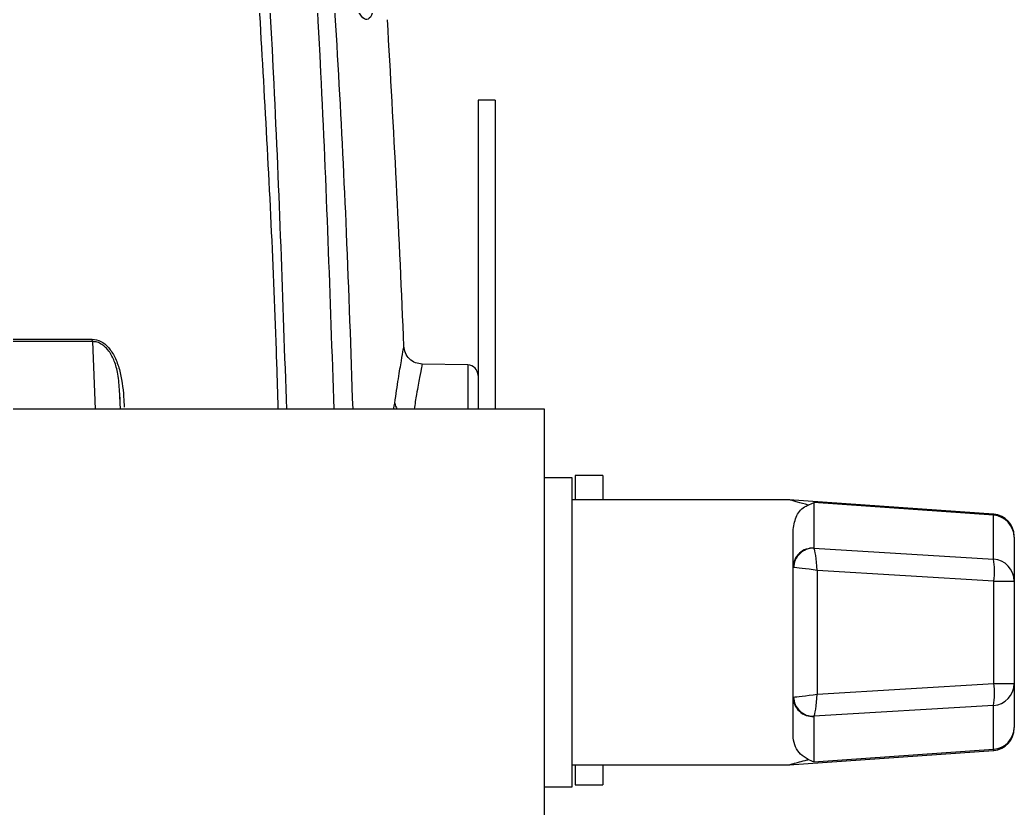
# Model space of a CAD drawing. Extents: x 17.3 to 113.1, y 4.8 to 84.5.
# Drawn here: x 56.364 to 59.176, y 70.776 to 73.007 of the extents above; entities that cross this region are included whole.
import ezdxf

# ---------------------------------------------------------------- set-up
doc = ezdxf.new("R2010")
doc.units = 0
doc.header["$MEASUREMENT"] = 0
doc.layers.add('OBJECT', color=7, linetype='CONTINUOUS')

msp = doc.modelspace()

# ---------------------------------------------------------------- linework, layer by layer
at = {"layer": 'OBJECT'}
for p, q in [((57.7077, 72.78), (57.6597, 72.78)), ((57.6597, 72.78), (57.6597, 71.905)), ((57.7077, 72.78), (57.7077, 71.905)), ((56.5692, 72.0965), (56.5686, 72.1035)), ((56.5692, 72.0965), (56.5769, 71.905)), ((57.6303, 72.0305), (57.5016, 72.0327)), ((57.6303, 72.0305), (57.6303, 71.905)), ((56.6481, 71.905), (56.6465, 71.9419)), ((57.8477, 71.905), (56.1597, 71.905)), ((57.4205, 71.905), (57.4239, 71.9225)), ((57.8477, 70.655), (57.8477, 71.905)), ((57.9257, 71.7112), (57.8477, 71.7112)), ((57.9257, 70.8362), (57.9257, 71.7112)), ((58.0127, 71.7175), (57.9347, 71.7175)), ((57.9347, 71.7175), (57.9347, 71.6487)), ((58.0127, 71.7175), (58.0127, 71.6487)), ((58.5409, 71.6487), (57.9257, 71.6487)), ((59.1176, 71.608), (58.5393, 71.6487)), ((59.1176, 71.6048), (58.6096, 71.6406)), ((58.6096, 71.6406), (58.6096, 71.5117)), ((59.1176, 71.4808), (59.1176, 71.6048)), ((58.5507, 71.4572), (58.5507, 71.5649)), ((59.1757, 71.5429), (59.1757, 71.5457)), ((59.1757, 71.5429), (59.1757, 71.4189)), ((58.6097, 71.5115), (59.1176, 71.4808)), ((58.5507, 71.0903), (58.5507, 71.4572)), ((58.6187, 71.4491), (58.6187, 71.0984)), ((59.1187, 71.4189), (58.6187, 71.4491)), ((59.1187, 71.1286), (59.1187, 71.4189)), ((59.1187, 71.4189), (59.1757, 71.4189)), ((59.1757, 71.4189), (59.1757, 71.1286)), ((58.6187, 71.0984), (59.1187, 71.1286)), ((59.1187, 71.1286), (59.1757, 71.1286)), ((59.1757, 71.1286), (59.1757, 71.0046)), ((58.5507, 70.9826), (58.5507, 71.0903)), ((59.1176, 71.0667), (58.6097, 71.036)), ((59.1176, 70.9426), (59.1176, 71.0667)), ((58.6096, 71.0358), (58.6096, 70.9069)), ((59.1757, 71.0018), (59.1757, 71.0046)), ((58.5393, 70.8987), (59.1176, 70.9394)), ((58.6096, 70.9069), (59.1176, 70.9426)), ((57.9257, 70.8987), (58.5409, 70.8987)), ((57.9347, 70.8987), (57.9347, 70.8425)), ((58.0127, 70.8987), (58.0127, 70.8425)), ((57.8477, 70.8362), (57.9257, 70.8362)), ((57.9347, 70.8425), (58.0127, 70.8425))]:
    msp.add_line(p, q, dxfattribs=at)
at = {"layer": 'OBJECT', "flags": 128}
for points in [[(59.1176, 71.608), (59.1176, 71.6077), (59.1176, 71.6048)], [(59.1176, 70.9426), (59.1176, 70.9398), (59.1176, 70.9394)]]:
    msp.add_lwpolyline(points, dxfattribs=at)
at = {"layer": 'OBJECT'}
for centre, radius, start, end in [((6.8337, 69.98), 50.66, 2.37923, 3.42528), ((57.6297, 72.0005), 0.03, 0, 89), ((57.4628, 71.9285), 0.0394, 188.6674, 216.6022), ((59.1135, 71.5427), 0.0623, 0.1685, 86.2003), ((59.1132, 71.5457), 0.0625, 0, 85.3404), ((58.6056, 71.457), 0.0549, 85.8342, 179.7971), ((58.6078, 71.4557), 0.0558, 88.073, 178.7013), ((58.8885, 71.4458), 0.2317, 353.3232, 8.6886), ((59.1135, 71.4187), 0.0623, 0.1685, 86.2003), ((58.8885, 71.1017), 0.2317, 351.3114, 6.6768), ((59.1135, 71.1288), 0.0623, 273.7997, 359.8315), ((58.6056, 71.0905), 0.0549, 180.2028, 274.1658), ((58.6078, 71.0918), 0.0558, 181.2987, 271.927), ((59.1135, 71.0048), 0.0623, 273.7997, 359.8315), ((59.1132, 71.0018), 0.0625, 274.4673, 0)]:
    msp.add_arc(centre, radius, start, end, dxfattribs=at)
for centre, major_axis, ratio, start_param, end_param in [((58.6171, 71.5111), (0.0075, -0.00053), 0.113367, 3.149676, 3.355799), ((58.6132, 71.4491), (-0.0042, 0.0629), 0.086265, 4.70661, 6.158549), ((58.6132, 71.4566), (0.0625, -0.0005), 0.013671, 3.141708, 3.347832), ((58.6132, 71.4491), (0.0625, -0.0079), 0.010931, 1.484918, 2.936857), ((58.6132, 71.0908), (0.0625, 0.0005), 0.013671, 2.935354, 3.141477), ((58.6132, 71.0984), (0.0625, 0.0079), 0.010931, 3.346328, 4.798268), ((58.6132, 71.0984), (0.0042, 0.0629), 0.086265, 3.266229, 4.718168), ((58.6171, 71.0363), (0.0075, 0.00053), 0.113367, 2.927386, 3.13351)]:
    msp.add_ellipse(centre, major_axis=major_axis, ratio=ratio, start_param=start_param, end_param=end_param, dxfattribs=at)
for points, knots in [([(57.2526, 71.905), (57.2418, 72.2225), (57.2131, 73.0599), (57.1132, 74.4141), (56.9989, 75.4474), (56.9418, 75.9637)], [0, 0, 0, 0, 0.2340899, 0.6172953, 1, 1, 1, 1]), ([(57.3059, 71.905), (57.3003, 72.0719), (57.2846, 72.5363), (57.2403, 73.3024), (57.1741, 74.2022), (57.0919, 75.0931), (57.0239, 75.6811), (56.9906, 75.9692)], [0, 0, 0, 0, 0.122834, 0.341899, 0.564511, 0.786623, 1, 1, 1, 1]), ([(56.8163, 75.87), (56.8717, 75.3642), (56.9827, 74.3516), (57.0794, 73.0287), (57.1071, 72.2121), (57.1175, 71.905)], [0, 0, 0, 0, 0.383775, 0.768218, 1, 1, 1, 1]), ([(57.0944, 71.905), (57.0928, 71.9607), (57.0836, 72.2709), (57.0549, 72.8317), (57.0074, 73.5995), (56.9462, 74.3662), (56.8741, 75.1262), (56.8169, 75.623), (56.7888, 75.867)], [0, 0, 0, 0, 0.042071, 0.234186, 0.423825, 0.622605, 0.814662, 1, 1, 1, 1]), ([(57.3691, 73.077), (57.3672, 73.0613), (57.3634, 73.0299), (57.3526, 73.0078), (57.3384, 73.0062), (57.3217, 73.0261), (57.304, 73.0653), (57.2874, 73.1213), (57.2733, 73.1902), (57.2682, 73.2417), (57.2656, 73.2675)], [0, 0, 0, 0, 0.124845, 0.24983, 0.374893, 0.499993, 0.625063, 0.749967, 0.874601, 1, 1, 1, 1]), ([(55.9895, 72.1035), (56.095, 72.1036), (56.306, 72.1036), (56.4811, 72.1036), (56.5686, 72.1035)], [0, 0, 0, 0, 0.500003, 1, 1, 1, 1]), ([(56.5686, 72.1035), (56.5767, 72.1022), (56.5931, 72.0995), (56.6151, 72.0809), (56.6333, 72.0533), (56.6499, 72.0063), (56.6566, 71.9564), (56.6582, 71.9204), (56.6586, 71.9107)], [0, 0, 0, 0, 0.1485384, 0.2973314, 0.4426807, 0.5947068, 0.8912692, 1, 1, 1, 1]), ([(56.5692, 72.0965), (56.4817, 72.0965), (56.3066, 72.0964), (56.0955, 72.0965), (55.9899, 72.0965)], [0, 0, 0, 0, 0.499779, 1, 1, 1, 1]), ([(56.6482, 71.9094), (56.6481, 71.91), (56.6474, 71.9272), (56.6458, 71.9607), (56.6416, 72.0071), (56.6321, 72.0399), (56.6221, 72.0601), (56.6135, 72.0724), (56.6033, 72.0829), (56.5921, 72.0909), (56.5802, 72.0958), (56.5725, 72.0963), (56.5692, 72.0965)], [0, 0, 0, 0, 0.006458, 0.207905, 0.402317, 0.551724, 0.61962, 0.701526, 0.767547, 0.850845, 0.935398, 1, 1, 1, 1]), ([(57.4239, 71.9225), (57.4275, 71.9467), (57.4347, 71.9951), (57.4431, 72.0446), (57.4489, 72.0771), (57.4497, 72.0811), (57.4501, 72.0831)], [0, 0, 0, 0, 0.250229, 0.500882, 0.749824, 1, 1, 1, 1]), ([(57.5016, 72.0327), (57.4952, 72.0335), (57.482, 72.0352), (57.465, 72.0468), (57.453, 72.0636), (57.451, 72.0767), (57.4501, 72.0831)], [0, 0, 0, 0, 0.240853, 0.499999, 0.759144, 1, 1, 1, 1]), ([(57.5016, 72.0327), (57.5012, 72.031), (57.5005, 72.0274), (57.4946, 71.997), (57.487, 71.9567), (57.481, 71.9196), (57.4786, 71.905)], [0, 0, 0, 0, 0.267171, 0.546239, 0.821091, 1, 1, 1, 1]), ([(58.5934, 71.6338), (58.5826, 71.6367), (58.566, 71.6412), (58.5484, 71.6462), (58.5389, 71.6489), (58.5404, 71.6484), (58.5409, 71.6483)], [0, 0, 0, 0, 0.380414, 0.585617, 0.892028, 1, 1, 1, 1]), ([(58.5507, 71.5649), (58.5533, 71.5788), (58.5586, 71.6071), (58.576, 71.626), (58.5914, 71.6329), (58.5934, 71.6338)], [0, 0, 0, 0, 0.454625, 0.927986, 1, 1, 1, 1]), ([(58.5934, 71.6338), (58.5987, 71.6364), (58.6041, 71.6391), (58.6095, 71.6406), (58.6096, 71.6406)], [0, 0, 0, 0, 0.982725, 1, 1, 1, 1]), ([(58.5934, 70.9137), (58.5857, 70.9184), (58.5637, 70.9317), (58.5516, 70.9582), (58.5508, 70.9801), (58.5507, 70.9826)], [0, 0, 0, 0, 0.324577, 0.922742, 1, 1, 1, 1]), ([(58.5409, 70.8992), (58.5408, 70.8991), (58.5407, 70.8991), (58.5552, 70.9032), (58.5755, 70.9088), (58.5925, 70.9134), (58.5934, 70.9137)], [0, 0, 0, 0, 0.2003799, 0.4150728, 0.971021, 1, 1, 1, 1]), ([(58.6096, 70.9069), (58.6095, 70.9069), (58.6041, 70.9084), (58.5987, 70.911), (58.5934, 70.9137)], [0, 0, 0, 0, 0.017275, 1, 1, 1, 1])]:
    msp.add_open_spline(points, degree=3, knots=knots, dxfattribs=at)

doc.saveas('drawing.dxf')
